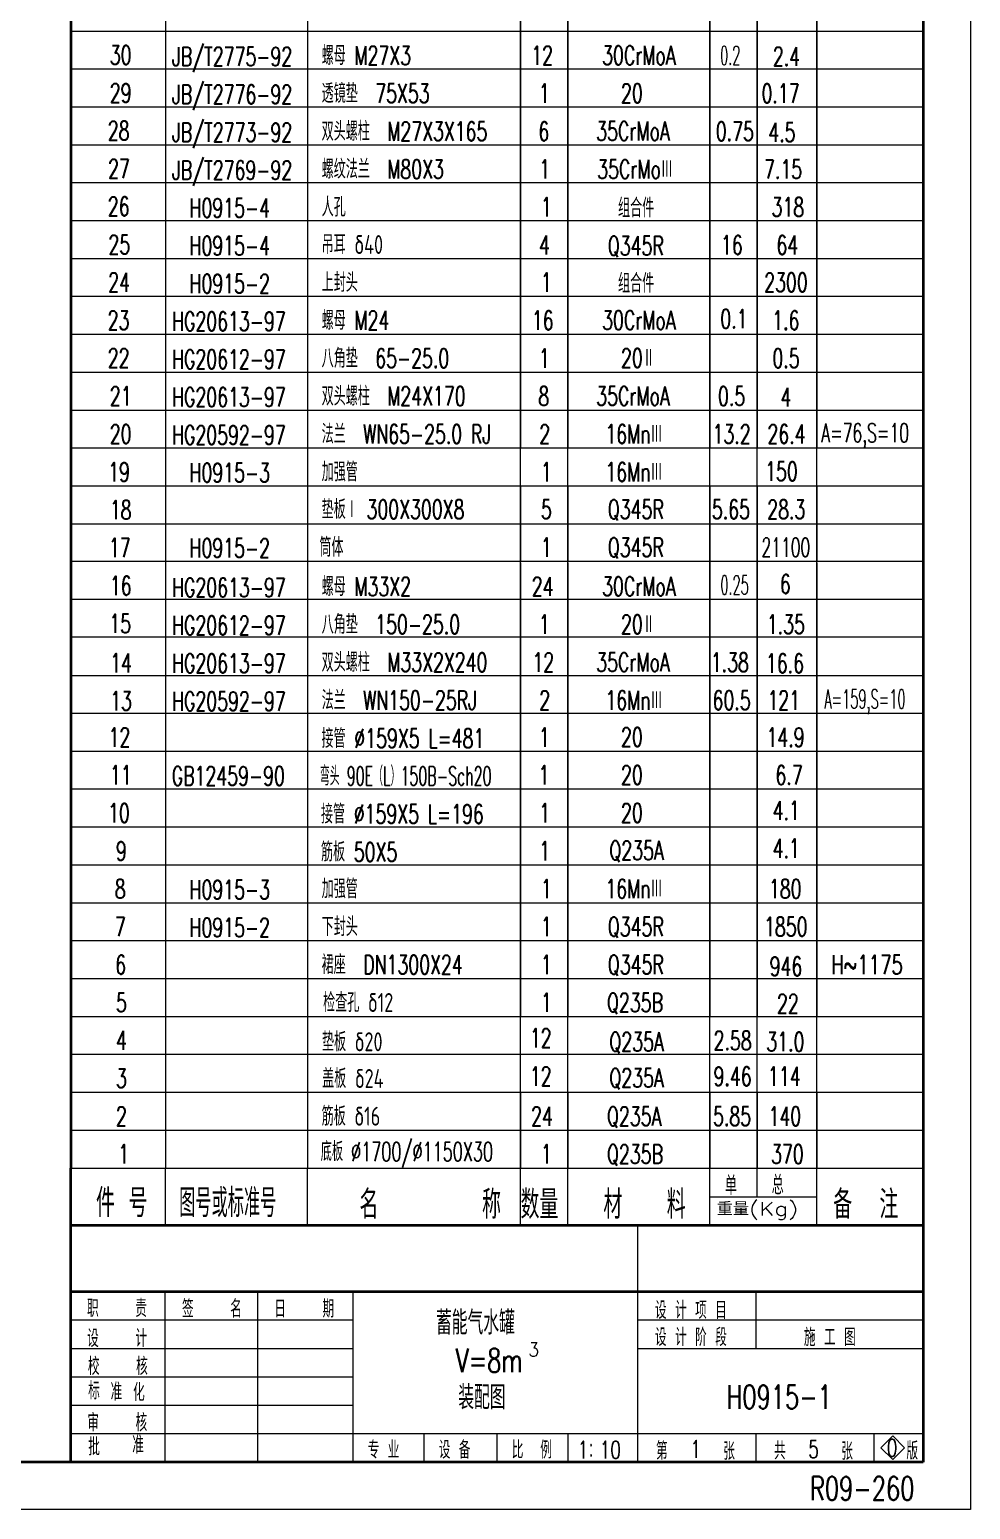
# Model space of a CAD drawing. Header units: millimetres. Extents: x -46692 to 54634, y -206081 to -6208.
# Drawn here: x 52647 to 54634, y -14608 to -11484 of the extents above; entities that cross this region are included whole.
import ezdxf
from ezdxf.enums import TextEntityAlignment as Align

# ---------------------------------------------------------------- set-up
doc = ezdxf.new("R2010")
doc.units = ezdxf.units.MM
doc.header["$LTSCALE"] = 100
doc.linetypes.add('HIDDEN-L', pattern=[13, 10, -3])
doc.layers.get('0').update_dxf_attribs({"linetype": 'CONTINUOUS', "lineweight": 20})
for name, color, linetype, lineweight in [('1', 7, 'CONTINUOUS', 20), ('2', 4, 'CONTINUOUS', 35), ('CDR_TEXT', 7, 'CONTINUOUS', 20)]:
    doc.layers.add(name, color=color, linetype=linetype, lineweight=lineweight)
doc.styles.add('HZ', font='romans.shx', dxfattribs={"width": 0.7, "bigfont": 'HZ.shx'})

msp = doc.modelspace()

# ---------------------------------------------------------------- linework, layer by layer
for p, q in [((54533.627, -11488.147), (52733.627, -11488.147)), ((54533.627, -11568.147), (52733.627, -11568.147)), ((54533.627, -11568.147), (52733.627, -11568.147)), ((54533.627, -11648.147), (52733.627, -11648.147)), ((54533.627, -11728.147), (52733.627, -11728.147)), ((54533.627, -11808.147), (52733.627, -11808.147)), ((54533.627, -11888.147), (52733.627, -11888.147)), ((54533.627, -11968.147), (52733.627, -11968.147)), ((54533.627, -12048.147), (52733.627, -12048.147)), ((54533.627, -12048.147), (52733.627, -12048.147)), ((54533.627, -12128.147), (52733.627, -12128.147)), ((54533.627, -12208.147), (52733.627, -12208.147)), ((54533.627, -12288.147), (52733.627, -12288.147)), ((54533.627, -12368.147), (52733.627, -12368.147)), ((54533.627, -12448.147), (52733.627, -12448.147)), ((54533.627, -12528.147), (52733.627, -12528.147)), ((54533.627, -12528.147), (52733.627, -12528.147)), ((54533.627, -12607.201), (52733.627, -12607.201)), ((54533.627, -12687.201), (52733.627, -12687.201)), ((54533.627, -12767.201), (52733.627, -12767.201)), ((52733.627, -12848.147), (54533.627, -12848.147)), ((54533.627, -12928.147), (52733.627, -12928.147)), ((54533.627, -13008.147), (52733.627, -13008.147)), ((54533.627, -13088.147), (52733.627, -13088.147)), ((54533.627, -13168.147), (52733.627, -13168.147)), ((54533.627, -13248.147), (52733.627, -13248.147)), ((54533.627, -13328.147), (52733.627, -13328.147)), ((54533.627, -13408.147), (52733.627, -13408.147)), ((54533.627, -13408.147), (52733.627, -13408.147)), ((54533.627, -13488.147), (52733.627, -13488.147)), ((54533.627, -13568.147), (52733.627, -13568.147)), ((54533.627, -13648.147), (52733.627, -13648.147)), ((54533.627, -13728.147), (52733.627, -13728.147)), ((54533.627, -13808.147), (52733.627, -13808.147)), ((52933.627, -14008.147), (52933.627, -13888.147)), ((53233.627, -14008.147), (53233.627, -13888.147)), ((53931.004, -14508.147), (53931.004, -14008.147)), ((52933.452, -14508.147), (52933.452, -14148.147)), ((53128.906, -14508.147), (53128.906, -14148.147)), ((53329.955, -14508.147), (53329.955, -14148.147)), ((54181.284, -14268.147), (54181.284, -14148.147)), ((52733.627, -14208.147), (53329.955, -14208.147)), ((53931.004, -14208.147), (54533.627, -14208.147)), ((52733.627, -14268.147), (53329.955, -14268.147)), ((53931.004, -14268.147), (54533.627, -14268.147)), ((52733.627, -14328.147), (53329.955, -14328.147)), ((52733.627, -14388.147), (53329.955, -14388.147)), ((52733.627, -14448.147), (53329.955, -14448.147)), ((53329.955, -14448.147), (54533.627, -14448.147)), ((53479.955, -14508.147), (53479.955, -14448.147)), ((53634.151, -14508.147), (53634.151, -14448.147)), ((53784.151, -14508.147), (53784.151, -14448.147)), ((54181.004, -14508.147), (54181.004, -14448.147)), ((54430.218, -14508.147), (54430.218, -14448.147))]:
    msp.add_line(p, q)
at = {"linetype": 'Continuous'}
msp.add_lwpolyline([(54469.63, -14452.865), (54444.648, -14477.847), (54469.63, -14502.829), (54494.612, -14477.847)], close=True, dxfattribs=at)
at = {"layer": '1'}
for p, q in [((54633.627, -6208.147), (54633.627, -14608.147)), ((54633.627, -14608.147), (48693.627, -14608.147))]:
    msp.add_line(p, q, dxfattribs=at)
at = {"layer": '2'}
for p, q in [((54533.627, -6308.147), (54533.627, -14508.147)), ((52733.627, -11408.147), (52733.627, -11488.147)), ((52733.627, -11488.147), (52733.627, -11568.147)), ((52733.627, -11568.147), (52733.627, -11648.147)), ((52733.627, -11648.147), (52733.627, -11728.147)), ((52733.627, -11728.147), (52733.627, -11808.147)), ((52733.627, -11808.147), (52733.627, -11888.147)), ((52733.627, -11888.147), (52733.627, -11968.147)), ((52733.627, -11968.147), (52733.627, -12048.147)), ((52733.627, -12048.147), (52733.627, -12128.147)), ((52733.627, -12128.147), (52733.627, -12208.147)), ((52733.627, -12208.147), (52733.627, -12288.147)), ((52733.627, -12288.147), (52733.627, -12368.147)), ((52733.627, -12368.147), (52733.627, -12448.147)), ((52733.627, -12448.147), (52733.627, -12528.147)), ((52733.627, -12528.147), (52733.627, -12608.147)), ((52733.627, -12607.201), (52733.627, -12687.201)), ((52733.627, -12687.201), (52733.627, -12848.147)), ((52733.627, -12848.147), (52733.627, -12928.147)), ((52733.627, -12928.147), (52733.627, -13008.147)), ((52733.627, -13008.147), (52733.627, -13088.147)), ((52733.627, -13088.147), (52733.627, -13168.147)), ((52733.627, -13168.147), (52733.627, -13248.147)), ((52733.627, -13248.147), (52733.627, -13328.147)), ((52733.627, -13328.147), (52733.627, -13408.147)), ((52733.627, -13408.147), (52733.627, -13488.147)), ((52733.627, -13488.147), (52733.627, -13568.147)), ((52733.627, -13568.147), (52733.627, -13648.147)), ((52733.627, -13648.147), (52733.627, -13728.147)), ((52733.627, -13728.147), (52733.627, -13808.147)), ((52733.627, -13808.147), (52733.627, -13888.147)), ((52733.627, -14008.147), (52733.627, -13888.147)), ((52733.627, -14008.147), (54533.627, -14008.147)), ((52733.627, -14508.147), (52733.627, -14008.147)), ((52733.627, -14148.147), (54533.627, -14148.147)), ((54533.627, -14508.147), (48943.627, -14508.147))]:
    msp.add_line(p, q, dxfattribs=at)
at = {"layer": 'CDR_TEXT'}
for p, q in [((53233.627, -10608.147), (53233.627, -13888.147)), ((52933.627, -10848.147), (52933.627, -13888.147)), ((53683.627, -14008.147), (53683.627, -10848.147)), ((53783.627, -14008.147), (53783.627, -10848.147)), ((54083.627, -14008.147), (54083.627, -10848.147)), ((54183.627, -13948.147), (54183.627, -10848.147)), ((54309.572, -14008.147), (54309.572, -10848.147)), ((53683.627, -11329.093), (53683.627, -11489.093)), ((53783.627, -11329.093), (53783.627, -11489.093)), ((54083.627, -11329.093), (54083.627, -11489.093)), ((54183.627, -11329.093), (54183.627, -11489.093)), ((54309.572, -11329.093), (54309.572, -11489.093)), ((52933.627, -11409.093), (52933.627, -11489.093)), ((52933.627, -11489.093), (52933.627, -11569.093)), ((53683.627, -11489.093), (53683.627, -11649.093)), ((53783.627, -11489.093), (53783.627, -11649.093)), ((54083.627, -11489.093), (54083.627, -11649.093)), ((54183.627, -11489.093), (54183.627, -11649.093)), ((54309.572, -11489.093), (54309.572, -11649.093)), ((52933.627, -11569.093), (52933.627, -11649.093)), ((53683.627, -11569.093), (53683.627, -11729.093)), ((53783.627, -11569.093), (53783.627, -11729.093)), ((54083.627, -11569.093), (54083.627, -11729.093)), ((54183.627, -11569.093), (54183.627, -11729.093)), ((54309.572, -11569.093), (54309.572, -11729.093)), ((52933.627, -11649.093), (52933.627, -11729.093)), ((53683.627, -11649.093), (53683.627, -11809.093)), ((53783.627, -11649.093), (53783.627, -11809.093)), ((54083.627, -11649.093), (54083.627, -11809.093)), ((54183.627, -11649.093), (54183.627, -11809.093)), ((54309.572, -11649.093), (54309.572, -11809.093)), ((52933.627, -11729.093), (52933.627, -11809.093)), ((53683.627, -11729.093), (53683.627, -11889.093)), ((53783.627, -11729.093), (53783.627, -11889.093)), ((54083.627, -11729.093), (54083.627, -11889.093)), ((54183.627, -11729.093), (54183.627, -11889.093)), ((54309.572, -11729.093), (54309.572, -11889.093)), ((52933.627, -11807.201), (52933.627, -11887.201)), ((53683.627, -11807.201), (53683.627, -11887.201)), ((53783.627, -11807.201), (53783.627, -11887.201)), ((54083.627, -11807.201), (54083.627, -11887.201)), ((54183.627, -11807.201), (54183.627, -11887.201)), ((54309.572, -11807.201), (54309.572, -11887.201)), ((53683.627, -11809.093), (53683.627, -11969.093)), ((53783.627, -11809.093), (53783.627, -11969.093)), ((54083.627, -11809.093), (54083.627, -11969.093)), ((54183.627, -11809.093), (54183.627, -11969.093)), ((54309.572, -11809.093), (54309.572, -11969.093)), ((53683.627, -11969.093), (53683.627, -12049.093)), ((53783.627, -11969.093), (53783.627, -12049.093)), ((54083.627, -11969.093), (54083.627, -12049.093)), ((54183.627, -11969.093), (54183.627, -12049.093)), ((54309.572, -11969.093), (54309.572, -12049.093)), ((52933.627, -12048.147), (52933.627, -12128.147)), ((53683.627, -12048.147), (53683.627, -12208.147)), ((53783.627, -12048.147), (53783.627, -12208.147)), ((54083.627, -12045.31), (54083.627, -12208.147)), ((54183.627, -12045.31), (54183.627, -12208.147)), ((54309.572, -12048.147), (54309.572, -12208.147)), ((52933.627, -12128.147), (52933.627, -12208.147)), ((53683.627, -12128.147), (53683.627, -12288.147)), ((53683.627, -12128.147), (53683.627, -12366.255)), ((53783.627, -12128.147), (53783.627, -12288.147)), ((53783.627, -12128.147), (53783.627, -12366.255)), ((54083.627, -12128.147), (54083.627, -12288.147)), ((54083.627, -12128.147), (54083.627, -12366.255)), ((54183.627, -12128.147), (54183.627, -12288.147)), ((54183.627, -12128.147), (54183.627, -12366.255)), ((54309.572, -12128.147), (54309.572, -12288.147)), ((54309.572, -12128.147), (54309.572, -12366.255)), ((52933.627, -12208.147), (52933.627, -12288.147)), ((53683.627, -12208.147), (53683.627, -12368.147)), ((53783.627, -12208.147), (53783.627, -12368.147)), ((54083.627, -12208.147), (54083.627, -12368.147)), ((54183.627, -12208.147), (54183.627, -12368.147)), ((54309.572, -12208.147), (54309.572, -12368.147)), ((52933.627, -12288.147), (52933.627, -12368.147)), ((53233.627, -12447.201), (53233.627, -12527.201)), ((53683.627, -12447.201), (53683.627, -12527.201)), ((53683.627, -12447.201), (53683.627, -12527.201)), ((53683.627, -12447.201), (53683.627, -12527.201)), ((53783.627, -12447.201), (53783.627, -12527.201)), ((53783.627, -12447.201), (53783.627, -12527.201)), ((53783.627, -12447.201), (53783.627, -12527.201)), ((54083.627, -12447.201), (54083.627, -12527.201)), ((54083.627, -12447.201), (54083.627, -12527.201)), ((54083.627, -12447.201), (54083.627, -12527.201)), ((54183.627, -12447.201), (54183.627, -12527.201)), ((54183.627, -12447.201), (54183.627, -12527.201)), ((54183.627, -12447.201), (54183.627, -12527.201)), ((54309.572, -12447.201), (54309.572, -12527.201)), ((54309.572, -12447.201), (54309.572, -12527.201)), ((54309.572, -12447.201), (54309.572, -12527.201)), ((52933.627, -12527.201), (52933.627, -12607.201)), ((53683.627, -12527.201), (53683.627, -12607.201)), ((53783.627, -12527.201), (53783.627, -12607.201)), ((54083.627, -12527.201), (54083.627, -12607.201)), ((54183.627, -12527.201), (54183.627, -12607.201)), ((54309.572, -12527.201), (54309.572, -12607.201)), ((52933.627, -12610.038), (52933.627, -12690.038)), ((53683.627, -12610.038), (53683.627, -12770.038)), ((53783.627, -12610.038), (53783.627, -12770.038)), ((54083.627, -12607.201), (54083.627, -12770.038)), ((54183.627, -12607.201), (54183.627, -12770.038)), ((54309.572, -12610.038), (54309.572, -12770.038)), ((52933.627, -12690.038), (52933.627, -12770.038)), ((53683.627, -12690.038), (53683.627, -12850.038)), ((53683.627, -12690.038), (53683.627, -12928.147)), ((53783.627, -12690.038), (53783.627, -12850.038)), ((53783.627, -12690.038), (53783.627, -12928.147)), ((54083.627, -12690.038), (54083.627, -12850.038)), ((54083.627, -12690.038), (54083.627, -12928.147)), ((54183.627, -12690.038), (54183.627, -12850.038)), ((54183.627, -12690.038), (54183.627, -12928.147)), ((54309.572, -12690.038), (54309.572, -12850.038)), ((54309.572, -12690.038), (54309.572, -12928.147)), ((52933.627, -12770.038), (52933.627, -12850.038)), ((52933.627, -12850.038), (52933.627, -12930.038)), ((52933.627, -12928.147), (52933.627, -13008.147)), ((53683.627, -12928.147), (53683.627, -13008.147)), ((53783.627, -12928.147), (53783.627, -13008.147)), ((54083.627, -12928.147), (54083.627, -13008.147)), ((54183.627, -12928.147), (54183.627, -13008.147)), ((54309.572, -12928.147), (54309.572, -13008.147)), ((52933.627, -13008.147), (52933.627, -13088.147)), ((53683.627, -13008.147), (53683.627, -13088.147)), ((53783.627, -13008.147), (53783.627, -13088.147)), ((54083.627, -13008.147), (54083.627, -13088.147)), ((54183.627, -13008.147), (54183.627, -13088.147)), ((54309.572, -13008.147), (54309.572, -13088.147)), ((52933.627, -13088.147), (52933.627, -13168.147)), ((53683.627, -13088.147), (53683.627, -13168.147)), ((53783.627, -13088.147), (53783.627, -13168.147)), ((54083.627, -13088.147), (54083.627, -13168.147)), ((54183.627, -13088.147), (54183.627, -13168.147)), ((54309.572, -13088.147), (54309.572, -13168.147)), ((52933.627, -13168.147), (52933.627, -13248.147)), ((53683.627, -13168.147), (53683.627, -13248.147)), ((53783.627, -13168.147), (53783.627, -13248.147)), ((54083.627, -13168.147), (54083.627, -13248.147)), ((54183.627, -13168.147), (54183.627, -13248.147)), ((54309.572, -13168.147), (54309.572, -13248.147)), ((52933.627, -13248.147), (52933.627, -13328.147)), ((53683.627, -13248.147), (53683.627, -13328.147)), ((53783.627, -13248.147), (53783.627, -13328.147)), ((54083.627, -13248.147), (54083.627, -13328.147)), ((54183.627, -13248.147), (54183.627, -13328.147)), ((54309.572, -13248.147), (54309.572, -13328.147)), ((52933.627, -13328.147), (52933.627, -13408.147)), ((53683.627, -13328.147), (53683.627, -13408.147)), ((53783.627, -13328.147), (53783.627, -13408.147)), ((54083.627, -13328.147), (54083.627, -13408.147)), ((54183.627, -13328.147), (54183.627, -13408.147)), ((54309.572, -13328.147), (54309.572, -13408.147)), ((52933.627, -13408.147), (52933.627, -13488.147)), ((53683.627, -13408.147), (53683.627, -13488.147)), ((53783.627, -13408.147), (53783.627, -13488.147)), ((54083.627, -13408.147), (54083.627, -13488.147)), ((54183.627, -13408.147), (54183.627, -13488.147)), ((54309.572, -13408.147), (54309.572, -13488.147)), ((52933.627, -13488.147), (52933.627, -13568.147)), ((53683.627, -13488.147), (53683.627, -13568.147)), ((53783.627, -13488.147), (53783.627, -13568.147)), ((54083.627, -13488.147), (54083.627, -13568.147)), ((54183.627, -13488.147), (54183.627, -13568.147)), ((54309.572, -13488.147), (54309.572, -13568.147)), ((52933.627, -13728.147), (52933.627, -13808.147)), ((53683.627, -13728.147), (53683.627, -13808.147)), ((53783.627, -13728.147), (53783.627, -13808.147)), ((54083.627, -13728.147), (54083.627, -13808.147)), ((54183.627, -13728.147), (54183.627, -13808.147)), ((54309.572, -13728.147), (54309.572, -13808.147)), ((53683.627, -13808.147), (53683.627, -13888.147)), ((53783.627, -13808.147), (53783.627, -13888.147)), ((54083.627, -13808.147), (54083.627, -13888.147)), ((54183.627, -13808.147), (54183.627, -13888.147)), ((54309.572, -13808.147), (54309.572, -13888.147)), ((52733.627, -13888.147), (54533.627, -13888.147)), ((54083.627, -13948.147), (54309.572, -13948.147))]:
    msp.add_line(p, q, dxfattribs=at)

# ---------------------------------------------------------------- texts
at = {"style": 'HZ'}
for s, height, width, p in [('A=76,S=10', 40, 0.6, (54318.784, -12355.685)), ('A=159,S=10', 40, 0.5, (54325.113, -12917.576)), ('H~1175', 40, 0.7, (54339.572, -13478.147)), ('数量', 60, 0.7, (53683.665, -13994.618))]:
    msp.add_text(s, height=height, dxfattribs=dict(at, width=width)).set_placement(p)
at = {"style": 'HZ', "width": 1.107909}
msp.add_text('重量(Kg)', height=28, dxfattribs=at).set_placement((54098.232, -13987.718), (54270.023, -13987.718), align=Align.FIT)
at = {"linetype": 'Continuous', "style": 'HZ', "width": 0.7}
for s, p in [('职    责', (52768.082, -14202.062)), ('签    名', (52968.725, -14203.253)), ('日    期', (53163.556, -14203.253)), ('设 计 项 目', (53967.479, -14206.176)), ('设    计', (52768.362, -14265.623)), ('设 计 阶 段', (53967.479, -14263.247)), ('施 工 图', (54282.023, -14263.247)), ('校    核', (52769.951, -14324.548)), ('审    核', (52768.824, -14443.555)), ('专 业', (53360.874, -14500.888)), ('设 备', (53510.874, -14500.888)), ('比  例', (53665.07, -14500.888)), ('第', (53969.745, -14502.85)), ('1', (54042.522, -14499.446)), ('共', (54218.958, -14502.85)), ('5', (54291.309, -14499.446)), ('0', (54457.167, -14496.815)), ('版', (54498.447, -14502.85)), ('1：10', (53804.184, -14500.888)), ('张', (54111.681, -14503.854)), ('张', (54360.894, -14503.854))]:
    msp.add_text(s, height=37, dxfattribs=at).set_placement(p)
at = {"linetype": 'HIDDEN-L', "style": 'HZ', "width": 0.7}
for s, p in [('蓄能气水罐', (53505.201, -14239.026)), ('V=8m', (53547.171, -14318.671)), ('装配图', (53552.223, -14396.561)), ('H0915-1', (54119.068, -14395.674)), ('R09-260', (54294.878, -14588.927))]:
    msp.add_text(s, height=50, dxfattribs=at).set_placement(p)
at = {"linetype": 'Continuous', "char_height": 37, "attachment_point": 1, "style": 'HZ'}
for s, insert, width in [('标', (52770.585, -14339.123), 50), ('准', (52817.859, -14341.373), 50), ('化', (52865.382, -14342.606), 50), ('批', (52770.799, -14457.411), 100), ('准', (52863.608, -14453.236), 50)]:
    msp.add_mtext(s, dxfattribs=dict(at, insert=insert, width=width))
at = {"layer": 'CDR_TEXT', "style": 'HZ'}
for s, height, width, p in [('30', 40, 0.67, (52816.291, -11558.147)), ('JB/T2775-92', 40, 0.67, (52947.647, -11561.219)), ('螺母 M27X3', 40, 0.67, (53263.627, -11559.093)), ('12', 40, 0.67, (53706.26, -11559.093)), ('30CrMoA', 40, 0.67, (53855.954, -11558.783)), ('0.2', 40, 0.5, (54105.066, -11559.093)), ('2.4', 40, 0.67, (54216.508, -11561.28)), ('29', 40, 0.67, (52816.291, -11638.147)), ('JB/T2776-92', 40, 0.67, (52947.647, -11641.219)), ('透镜垫  75X53', 40, 0.67, (53263.627, -11639.093)), ('1', 40, 0.67, (53722.189, -11639.093)), ('20', 40, 0.67, (53895.7, -11638.783)), ('0.17', 40, 0.67, (54192.495, -11639.093)), ('28', 40, 0.67, (52811.986, -11717.674)), ('JB/T2773-92', 40, 0.67, (52947.647, -11721.219)), ('双头螺柱  M27X3X165', 40, 0.67, (53263.627, -11719.093)), ('6', 40, 0.67, (53721.242, -11719.093)), ('35CrMoA', 40, 0.67, (53843.427, -11718.783)), ('0.75', 40, 0.67, (54095.97, -11719.093)), ('4.5', 40, 0.67, (54206.785, -11721.28)), ('27', 40, 0.67, (52812.736, -11798.147)), ('JB/T2769-92', 40, 0.67, (52947.647, -11801.219)), ('螺纹法兰  M80X3', 40, 0.67, (53263.627, -11799.093)), ('1', 40, 0.67, (53723.233, -11799.093)), ('35CrMoⅢ', 40, 0.67, (53845.54, -11799.093)), ('7.15', 40, 0.67, (54197.831, -11799.093)), ('26', 40, 0.67, (52811.986, -11877.674)), ('人孔', 40, 0.67, (53263.627, -11879.093)), ('组合件', 40, 0.67, (53889.538, -11880.81)), ('H0915-4', 40, 0.67, (52984.457, -11880.767)), ('1', 40, 0.67, (53726.727, -11879.093)), ('318', 40, 0.67, (54213.782, -11879.093)), ('25', 40, 0.67, (52813.447, -11958.147)), ('H0915-4', 40, 0.67, (52984.457, -11960.767)), ('吊耳 δ40', 40, 0.67, (53263.627, -11958.147)), ('4', 40, 0.67, (53722.487, -11959.093)), ('Q345R', 40, 0.67, (53867.907, -11960.81)), ('16', 40, 0.67, (54106.96, -11959.093)), ('64', 40, 0.67, (54224.092, -11959.093)), ('上封头', 40, 0.67, (53263.627, -12038.147)), ('24', 40, 0.67, (52812.991, -12037.674)), ('H0915-2', 40, 0.67, (52984.457, -12040.767)), ('1', 40, 0.67, (53726.727, -12038.147)), ('组合件', 40, 0.67, (53889.538, -12039.864)), ('2300', 40, 0.67, (54198.157, -12038.147)), ('23', 40, 0.67, (52811.836, -12118.147)), ('HG20613-97', 40, 0.67, (52947.647, -12120.273)), ('螺母 M24', 40, 0.67, (53263.627, -12118.147)), ('16', 40, 0.67, (53707.321, -12118.147)), ('30CrMoA', 40, 0.67, (53855.954, -12117.837)), ('0.1', 40, 0.67, (54105.561, -12115.022)), ('1.6', 40, 0.67, (54215.106, -12118.123)), ('22', 40, 0.67, (52811.986, -12197.674)), ('HG20612-97', 40, 0.67, (52947.647, -12200.273)), ('八角垫  65-25.0', 40, 0.67, (53263.627, -12198.147)), ('1', 40, 0.67, (53722.189, -12198.147)), ('20Ⅱ', 40, 0.67, (53895.7, -12197.837)), ('0.5', 40, 0.67, (54215.485, -12198.147)), ('21', 40, 0.67, (52816.291, -12278.147)), ('HG20613-97', 40, 0.67, (52947.647, -12280.273)), ('双头螺柱  M24X170', 40, 0.67, (53263.627, -12278.147)), ('8', 40, 0.67, (53721.242, -12278.147)), ('35CrMoA', 40, 0.67, (53843.427, -12277.837)), ('0.5', 40, 0.67, (54100.659, -12278.147)), ('4', 40, 0.67, (54232.663, -12280.334)), ('20', 40, 0.67, (52816.291, -12358.147)), ('HG20592-97', 40, 0.67, (52947.647, -12360.273)), ('法兰  WN65-25.0 RJ', 40, 0.67, (53263.627, -12358.147)), ('2', 40, 0.67, (53723.233, -12358.147)), ('16MnⅢ', 40, 0.67, (53862.747, -12358.147)), ('13.2', 40, 0.67, (54089.168, -12358.147)), ('26.4', 40, 0.67, (54204.944, -12358.147)), ('19', 40, 0.67, (52812.634, -12438.147)), ('H0915-3', 40, 0.67, (52984.457, -12439.821)), ('加强管', 40, 0.67, (53263.627, -12438.147)), ('1', 40, 0.67, (53726.727, -12438.147)), ('16MnⅢ', 40, 0.67, (53862.747, -12438.147)), ('150', 40, 0.67, (54200.058, -12437.042)), ('18', 40, 0.67, (52816.291, -12518.147)), ('垫板Ⅰ 300X300X8', 40, 0.67, (53263.627, -12517.201)), ('5', 40, 0.67, (53726.727, -12517.201)), ('Q345R', 40, 0.67, (53867.907, -12517.201)), ('5.65', 40, 0.67, (54087.63, -12517.201)), ('28.3', 40, 0.67, (54204.528, -12517.201)), ('筒体', 40, 0.67, (53258.854, -12597.201)), ('1', 40, 0.67, (53726.727, -12597.201)), ('Q345R', 40, 0.67, (53867.907, -12597.201)), ('21100', 40, 0.6, (54192.495, -12597.201)), ('17', 40, 0.67, (52814.289, -12598.147)), ('H0915-2', 40, 0.67, (52984.457, -12598.875)), ('16', 40, 0.67, (52816.291, -12678.147)), ('HG20613-97', 40, 0.67, (52947.647, -12682.164)), ('螺母 M33X2', 40, 0.67, (53263.627, -12680.038)), ('24', 40, 0.67, (53707.321, -12680.038)), ('30CrMoA', 40, 0.67, (53855.954, -12679.728)), ('0.25', 40, 0.5, (54105.636, -12676.913)), ('6', 40, 0.67, (54231.254, -12674.672)), ('15', 40, 0.67, (52815.28, -12758.147)), ('HG20612-97', 40, 0.67, (52947.647, -12762.164)), ('八角垫  150-25.0', 40, 0.67, (53263.627, -12760.038)), ('1', 40, 0.67, (53722.189, -12760.038)), ('20Ⅱ', 40, 0.67, (53895.7, -12759.728)), ('1.35', 40, 0.67, (54203.659, -12760.038)), ('14', 40, 0.67, (52816.874, -12841.409)), ('HG20613-97', 40, 0.67, (52947.647, -12842.164)), ('双头螺柱  M33X2X240', 40, 0.67, (53263.627, -12840.038)), ('12', 40, 0.67, (53708.661, -12840.038)), ('35CrMoA', 40, 0.67, (53843.427, -12839.728)), ('1.38', 40, 0.67, (54085.427, -12840.038)), ('16.6', 40, 0.67, (54201.915, -12842.225)), ('13', 40, 0.67, (52816.874, -12921.409)), ('HG20592-97', 40, 0.67, (52947.647, -12922.164)), ('法兰  WN150-25RJ', 40, 0.67, (53263.627, -12920.038)), ('2', 40, 0.67, (53723.233, -12920.038)), ('16MnⅢ', 40, 0.67, (53862.747, -12920.038)), ('60.5', 40, 0.67, (54089.168, -12920.038)), ('121', 40, 0.67, (54204.944, -12920.038)), ('12', 40, 0.67, (52813.648, -12998.147)), ('接管 %%C159X5 L=481', 40, 0.67, (53263.351, -13000.698)), ('1', 40, 0.67, (53722.189, -12998.147)), ('20', 40, 0.67, (53895.7, -12997.837)), ('14.9', 40, 0.67, (54202.99, -12998.147)), ('11', 40, 0.67, (52816.291, -13078.147)), ('GB12459-90', 40, 0.67, (52947.044, -13079.821)), ('弯头 90E（L）150B-Sch20', 40, 0.55, (53259.751, -13080.085)), ('1', 40, 0.67, (53721.242, -13078.147)), ('20', 40, 0.67, (53895.7, -13077.837)), ('6.7', 40, 0.67, (54221.91, -13078.147)), ('10', 40, 0.67, (52812.487, -13158.147)), ('接管 %%c159X5 L=196', 40, 0.67, (53262.214, -13160.305)), ('1', 40, 0.67, (53723.233, -13158.147)), ('20', 40, 0.67, (53895.7, -13157.837)), ('4.1', 40, 0.67, (54216.01, -13152.817)), ('9', 40, 0.67, (52829.067, -13238.147)), ('筋板 50X5', 40, 0.67, (53262.214, -13240.305)), ('1', 40, 0.67, (53723.233, -13238.147)), ('Q235A', 40, 0.67, (53871.145, -13237.163)), ('4.1', 40, 0.67, (54216.01, -13232.817)), ('加强管', 40, 0.67, (53263.627, -13318.147)), ('8', 40, 0.67, (52826.733, -13318.147)), ('H0915-3', 40, 0.67, (52984.457, -13319.821)), ('1', 40, 0.67, (53726.727, -13318.147)), ('16MnⅢ', 40, 0.67, (53862.747, -13318.147)), ('180', 40, 0.67, (54208.122, -13318.147)), ('7', 40, 0.67, (52826.733, -13398.147)), ('H0915-2', 40, 0.67, (52984.457, -13399.821)), ('下封头', 40, 0.67, (53263.627, -13398.147)), ('1', 40, 0.67, (53726.727, -13398.147)), ('Q345R', 40, 0.67, (53867.907, -13398.147)), ('1850', 40, 0.67, (54197.841, -13398.147)), ('6', 40, 0.67, (52827.705, -13478.147)), ('裙座  DN1300X24', 40, 0.67, (53263.627, -13478.147)), ('1', 40, 0.67, (53726.727, -13478.147)), ('Q345R', 40, 0.67, (53867.907, -13478.147)), ('946', 40, 0.67, (54209.671, -13481.86)), ('5', 40, 0.67, (52829.293, -13558.147)), ('检查孔 δ12', 40, 0.67, (53266.75, -13558.147)), ('1', 40, 0.67, (53726.727, -13558.147)), ('Q235B', 40, 0.67, (53866.136, -13558.147)), ('22', 40, 0.67, (54225.256, -13560.545)), ('4', 40, 0.67, (52829.293, -13638.147)), ('垫板 δ20', 40, 0.67, (53264.365, -13641.028)), ('12', 40, 0.67, (53703.248, -13633.335)), ('Q235A', 40, 0.67, (53871.145, -13641.028)), ('2.58', 40, 0.67, (54091.335, -13638.392)), ('31.0', 40, 0.67, (54202.643, -13641.028)), ('3', 40, 0.67, (52829.293, -13718.147)), ('盖板 δ24', 40, 0.67, (53264.735, -13718.554)), ('12', 40, 0.67, (53703.248, -13713.796)), ('Q235A', 40, 0.67, (53871.145, -13717.163)), ('9.46', 40, 0.67, (54091.221, -13713.877)), ('114', 40, 0.67, (54206.085, -13713.877)), ('2', 40, 0.67, (52829.293, -13798.147)), ('筋板 δ16', 40, 0.67, (53263.627, -13798.147)), ('24', 40, 0.67, (53705.916, -13798.147)), ('Q235A', 40, 0.67, (53866.136, -13798.147)), ('5.85', 40, 0.67, (54090.144, -13798.147)), ('140', 40, 0.67, (54207.224, -13798.147)), ('底板 %%C1700/%%C1150X30', 40, 0.62, (53261.688, -13872.87)), ('1', 40, 0.67, (52833.96, -13878.147)), ('1', 40, 0.67, (53726.727, -13878.147)), ('Q235B', 40, 0.67, (53866.136, -13878.147)), ('370', 40, 0.67, (54212.637, -13878.147)), ('总', 40, 0.67, (54213.939, -13943.298)), ('件 号', 60, 0.7, (52787.2, -13991.235)), ('图号或标准号', 60, 0.6, (52962.707, -13991.235)), ('名       称', 60, 0.7, (53343.466, -13994.618)), ('材   料', 60, 0.7, (53858.554, -13994.618)), ('单', 40, 0.67, (54115.439, -13944.798)), ('备  注', 60, 0.7, (54344.003, -13994.618)), ('3', 30, 0.86, (53700.339, -14285.533))]:
    msp.add_text(s, height=height, dxfattribs=dict(at, width=width)).set_placement(p)

doc.saveas('drawing.dxf')
